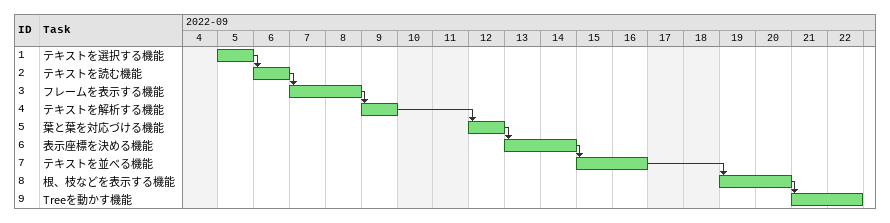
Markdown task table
| ID | Task | Start | Finish | Predecessors |
|---|---|---|---|---|
| 1 | テキストを選択する機能 | 2022-09-05 | 2022-09-05 |  |
| 2 | テキストを読む機能 | 2022-09-06 | 2022-09-06 | 1 |
| 3 | フレームを表示する機能 | 2022-09-07 | 2022-09-08 | 2 |
| 4 | テキストを解析する機能 | 2022-09-09 | 2022-09-09 | 3 |
| 5 | 葉と葉を対応づける機能 | 2022-09-12 | 2022-09-12 | 4 |
| 6 | 表示座標を決める機能 | 2022-09-13 | 2022-09-14 | 5 |
| 7 | テキストを並べる機能 | 2022-09-15 | 2022-09-16 | 6 |
| 8 | 根、枝などを表示する機能 | 2022-09-19 | 2022-09-20 | 7 |
| 9 | Treeを動かす機能 | 2022-09-21 | 2022-09-22 | 8 |
